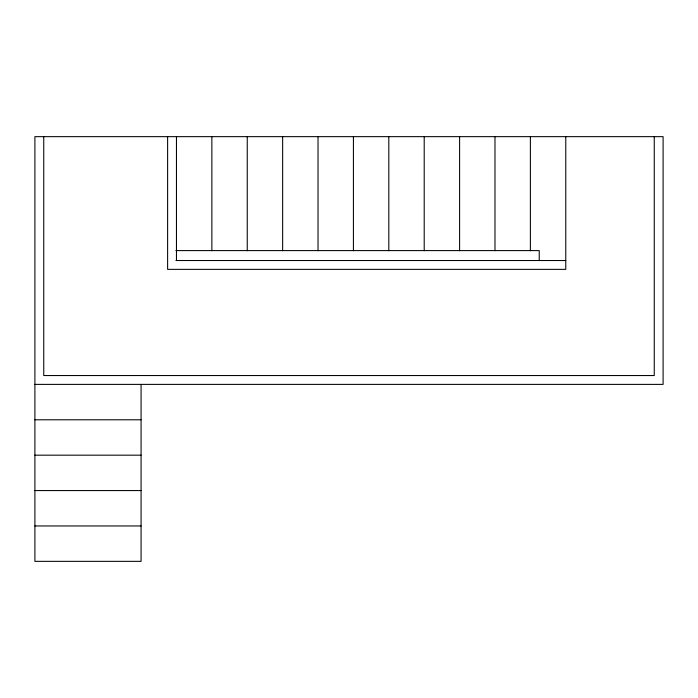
<?xml version="1.0" encoding="UTF-8"?>
<svg xmlns="http://www.w3.org/2000/svg" width="698" height="698" viewBox="0 0 698 698"><rect width="100%" height="100%" fill="white"/><g stroke="black" fill="none" stroke-linecap="round" stroke-linejoin="round"><path stroke-width="1.05" d="M175.887 250.591L539.231 250.591L539.231 260.52M175.966 260.52L565.773 260.52M34.9 384.389L663.1 384.389L663.1 136.651L34.9 136.651L34.9 561.349L141.075 561.349L141.075 384.389M34.9 419.786L141.075 419.786M34.9 455.175L141.075 455.175M34.9 490.563L141.075 490.563M34.9 525.96L141.075 525.96M654.253 136.651L654.253 375.541L43.747 375.541L43.747 136.651M565.773 136.651L565.773 269.367L167.616 269.367L167.616 136.651M530.384 136.651L530.384 250.739M494.987 136.651L494.987 250.739M459.598 136.651L459.598 250.739M424.209 136.651L424.209 250.739M388.812 136.651L388.812 250.739M353.424 136.651L353.424 250.739M318.035 136.651L318.035 250.739M282.638 136.651L282.638 250.739M247.249 136.651L247.249 250.739M211.86 136.651L211.86 250.739M176.463 136.651L176.463 260.52"/></g></svg>
